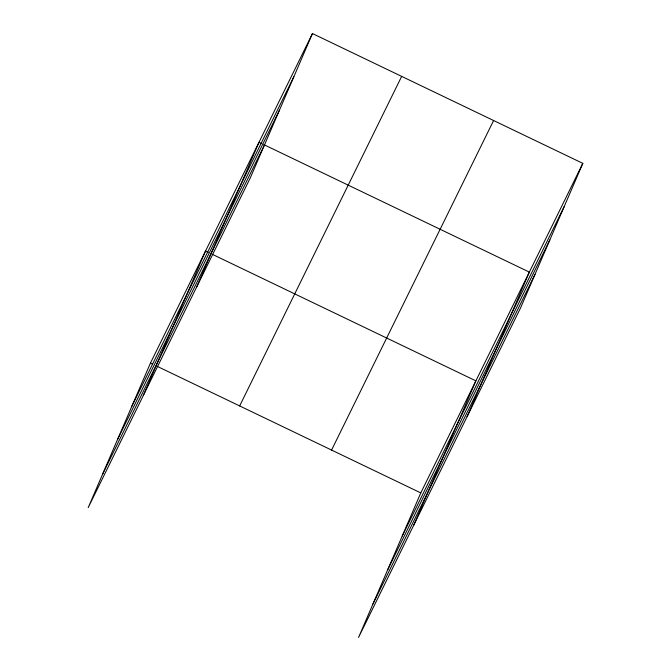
<?xml version="1.0" encoding="UTF-8"?>
<svg xmlns="http://www.w3.org/2000/svg" width="671" height="671" viewBox="0 0 671 671"><rect width="100%" height="100%" fill="white"/><g stroke="black" fill="none" stroke-linecap="round" stroke-linejoin="round"><path stroke-width="1.01" d="M312.451 33.55L150.438 363.095L88.186 507.645L250.208 178.092L312.451 33.55L582.814 163.355L520.562 307.905L358.549 637.45L420.792 492.908L582.814 163.355M143.275 395.596L205.527 251.055L208.337 252.405M196.737 286.844L258.989 142.302L261.807 143.653M413.63 525.401L475.882 380.86L212.095 254.208M467.1 416.649L529.344 272.107L263.686 144.559M131.86 406.232L293.881 76.687M117.45 439.698L279.463 110.153M102.596 474.179L264.617 144.626M239.656 405.938L401.669 76.385M331.575 450.065L493.596 120.52M402.223 536.037L564.236 206.492M387.804 569.503L549.826 239.958M372.959 603.984L534.972 274.439M150.438 363.095L152.317 364.001M157.014 366.257L420.792 492.908"/></g></svg>
